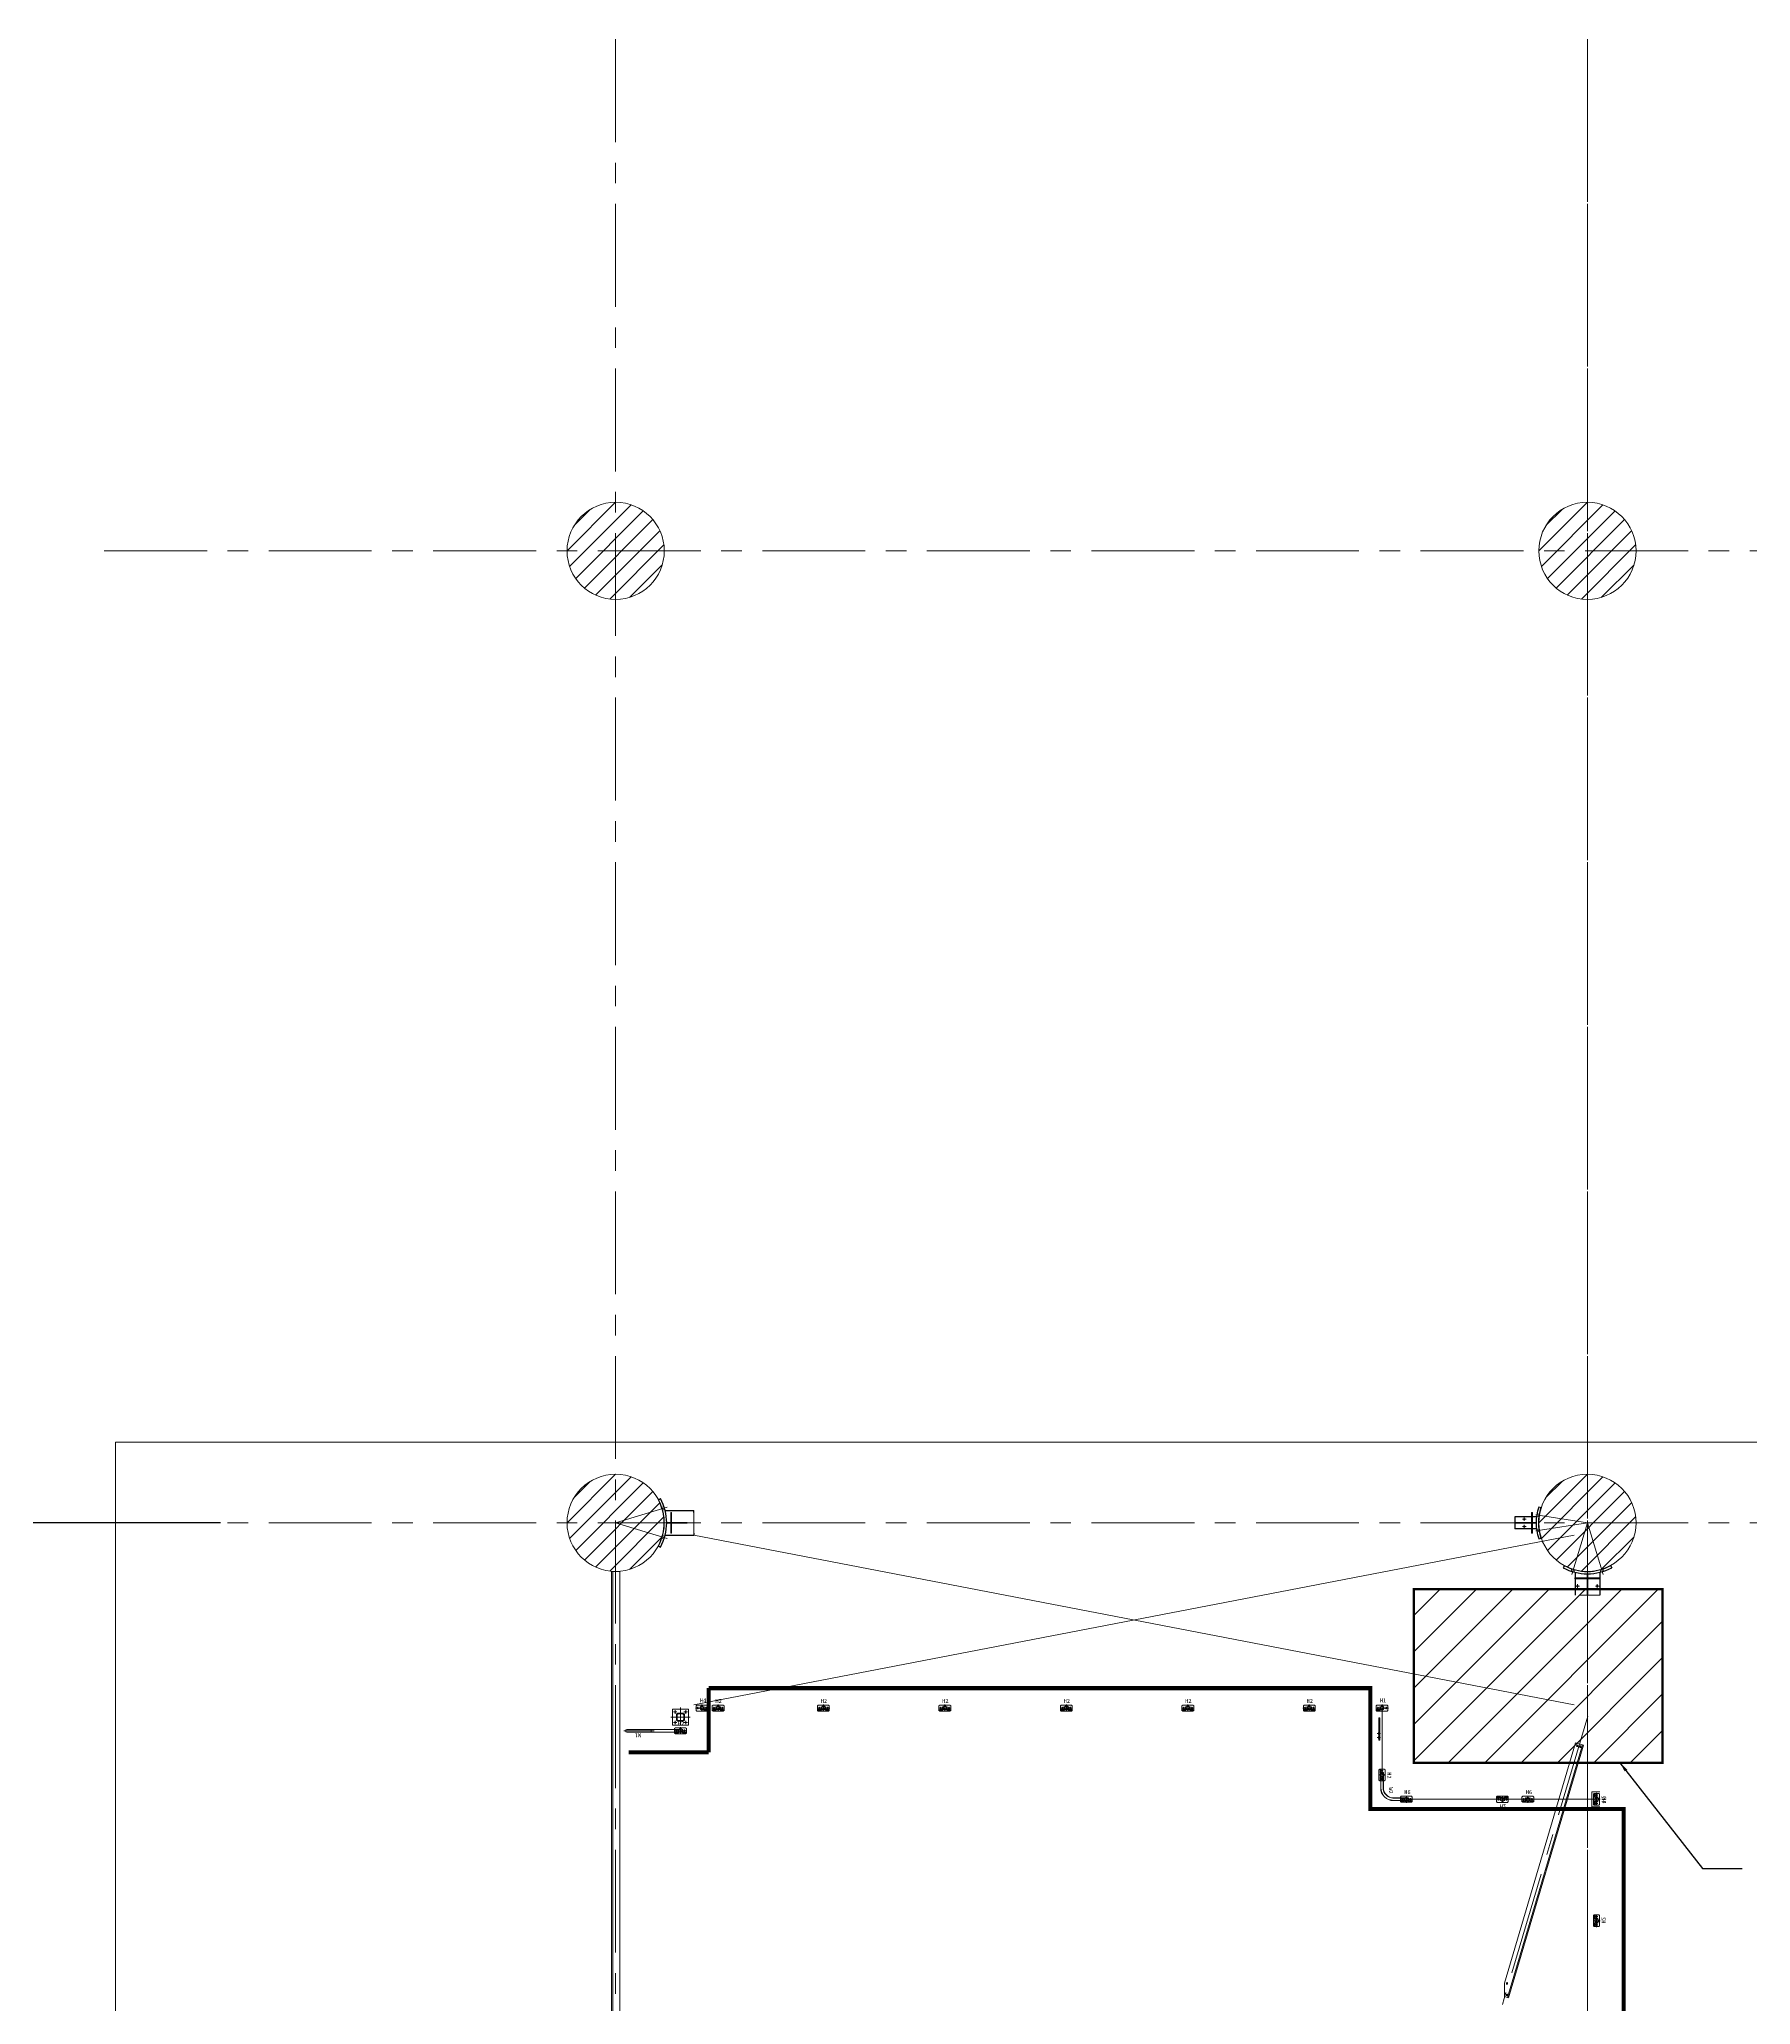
# Model space of a CAD drawing. Header units: millimetres. Extents: x -16602 to 168350, y -134254 to 50573.
# Drawn here: x 115918 to 137052, y 10113 to 34378 of the extents above; entities that cross this region are included whole.
import ezdxf

# ---------------------------------------------------------------- set-up
doc = ezdxf.new("R2010")
doc.units = ezdxf.units.MM
doc.header["$LTSCALE"] = 40
for name, pattern in [('CENTER', [50.8, 31.75, -6.35, 6.35, -6.35]), ('CENTER2', [28.575, 19.05, -3.175, 3.175, -3.175]), ('HIDDEN', [9.525, 6.35, -3.175]), ('HIDDEN2', [4.7625, 3.175, -1.5875])]:
    doc.linetypes.add(name, pattern=pattern)
doc.layers.get('0').update_dxf_attribs({"linetype": 'CONTINUOUS', "lineweight": 13})
doc.layers.get('Defpoints').update_dxf_attribs({"linetype": 'CONTINUOUS', "lineweight": 13})
for name, color, linetype, lineweight in [('01-CEN', 1, 'CENTER', 13), ('02-DIM', 2, 'CONTINUOUS', 13), ('04-HID', 3, 'HIDDEN', 13), ('06\\M+5B4D6\\M+5CFDF', 7, 'CONTINUOUS', 30), ('Handrail', 6, 'CONTINUOUS', 13)]:
    doc.layers.add(name, color=color, linetype=linetype, lineweight=lineweight)
doc.layers.get('02-DIM').off()
doc.styles.add('ROMANS', font='ROMANS.SHX', dxfattribs={"width": 0.75})
doc.styles.add('T', font='SimSun.ttf', dxfattribs={"height": 100})
doc.dimstyles.new('1TO80', dxfattribs={"dimscale": 80, "dimtxt": 2.5, "dimasz": 1.5, "dimexe": 1, "dimexo": 1.5, "dimgap": 1, "dimtad": 1, "dimdec": 0, "dimrnd": 0.5, "dimdsep": 46, "dimtxsty": 'ROMANS', "dimblk1": 'OBLIQUE', "dimblk2": 'OBLIQUE', "dimsah": 1, "dimcen": 0.09, "dimadec": 0, "dimazin": 0, "dimtfac": 0.6, "dimtdec": 0, "dimtmove": 0, "dimatfit": 2, "dimfxl": 0, "dimtolj": 1, "dimarcsym": 0})
doc.dimstyles.new('1TO80$7', dxfattribs={"dimscale": 80, "dimtxt": 2.5, "dimasz": 1.5, "dimexe": 1, "dimexo": 1.5, "dimgap": 1, "dimtad": 0, "dimdec": 0, "dimrnd": 0.5, "dimdsep": 46, "dimtxsty": 'ROMANS', "dimblk1": 'OBLIQUE', "dimblk2": 'OBLIQUE', "dimsah": 1, "dimcen": 0.09, "dimadec": 0, "dimazin": 0, "dimtfac": 0.6, "dimtdec": 0, "dimtmove": 0, "dimatfit": 2, "dimfxl": 0, "dimtolj": 1, "dimarcsym": 0})

# ---------------------------------------------------------------- blocks, each defined once
blk = doc.blocks.new('BD')
at = {"color": 7, "linetype": 'Continuous'}
blk.add_line((680, 128), (680, -128), dxfattribs=at)
at = {"layer": '01-CEN'}
for q in [(636, 194), (636, -194)]:
    blk.add_line((0, 0), q, dxfattribs=at)
at = {"layer": '04-HID'}
for p, q in [((569, 192), (597, 200)), ((579, 158), (608, 167)), ((630, 5), (965, 5)), ((965, 128), (965, -128)), ((569, -192), (597, -200)), ((579, -158), (608, -167)), ((630, -5), (965, -5))]:
    blk.add_line(p, q, dxfattribs=at)
for points in [[(680, 5), (690, 5), (690, 128), (680, 128)], [(680, -5), (690, -5), (690, -128), (680, -128)]]:
    blk.add_lwpolyline(points, close=True, dxfattribs=at)
at = {"layer": '06\\M+5B4D6\\M+5CFDF'}
for p, q in [((528, 285), (554, 300)), ((611, 152), (965, 152)), ((965, 128), (965, 152)), ((611, -152), (965, -152)), ((965, -128), (965, -152)), ((528, -285), (554, -300))]:
    blk.add_line(p, q, dxfattribs=at)
for radius in [600, 630]:
    blk.add_arc((0, 0), radius, 331.5908, 28.4092, dxfattribs=at)
blk = doc.blocks.new('\\M+5B3A4\\M+5BFD7A')
at = {"layer": '01-CEN'}
for p, q in [((22.5, 0), (-22.5, 0)), ((0, -22.5), (0, 22.5))]:
    blk.add_line(p, q, dxfattribs=at)
at = {"layer": '04-HID'}
for p, q in [((5, 5), (-5, 5)), ((5, -5), (-5, -5))]:
    blk.add_line(p, q, dxfattribs=at)
at = {"layer": '04-HID', "ltscale": 30}
blk.add_circle((0, 0), 5, dxfattribs=at)
for centre, start, end in [((-5, 0), 90, 270), ((5, 0), 270, 90)]:
    blk.add_arc(centre, 5, start, end, dxfattribs=at)
blk = doc.blocks.new('AC1')
at = {"color": 7, "linetype": 'Continuous'}
blk.add_line((680, 128), (680, -128), dxfattribs=at)
at = {"layer": '01-CEN'}
for p, q in [((578, 90), (0, 0)), ((578, -90), (0, 0)), ((578, 90), (637, 99)), ((578, -90), (637, -99))]:
    blk.add_line(p, q, dxfattribs=at)
at = {"layer": '04-HID'}
for p, q in [((590, 107), (620, 112)), ((595, 77), (625, 81)), ((630, 3), (895, 3)), ((590, -107), (620, -112)), ((595, -77), (625, -81)), ((630, -3), (895, -3))]:
    blk.add_line(p, q, dxfattribs=at)
for points in [[(680, 5), (690, 5), (690, 128), (680, 128)], [(680, -5), (690, -5), (690, -128), (680, -128)]]:
    blk.add_lwpolyline(points, close=True, dxfattribs=at)
at = {"layer": '06\\M+5B4D6\\M+5CFDF'}
for p, q in [((598, 199), (569, 189)), ((625, 76), (895, 76)), ((895, 76), (895, -76)), ((598, -199), (569, -189)), ((625, -76), (895, -76))]:
    blk.add_line(p, q, dxfattribs=at)
for radius in [600, 630]:
    blk.add_arc((0, 0), radius, 341.6176, 18.3824, dxfattribs=at)
at = {"layer": '02-DIM', "xscale": -1, "rotation": 180}
for p in [(780, 46), (780, -46)]:
    blk.add_blockref('\\M+5B3A4\\M+5BFD7A', p, dxfattribs=at)
blk = doc.blocks.new('BE')
at = {"color": 7, "linetype": 'Continuous'}
blk.add_line((680, 155), (680, -155), dxfattribs=at)
at = {"layer": '01-CEN'}
for q in [(636, 194), (636, -194)]:
    blk.add_line((0, 0), q, dxfattribs=at)
at = {"layer": '04-HID'}
for p, q in [((569, 192), (597, 200)), ((579, 158), (608, 167)), ((630, 5), (895, 5)), ((895, 152), (895, -152)), ((569, -192), (597, -200)), ((579, -158), (608, -167)), ((630, -5), (895, -5))]:
    blk.add_line(p, q, dxfattribs=at)
for points in [[(680, 8), (690, 8), (690, 155), (680, 155)], [(680, -8), (690, -8), (690, -155), (680, -155)]]:
    blk.add_lwpolyline(points, close=True, dxfattribs=at)
at = {"layer": '06\\M+5B4D6\\M+5CFDF'}
for p, q in [((528, 285), (554, 300)), ((611, 152), (895, 152)), ((611, -152), (895, -152)), ((528, -285), (554, -300))]:
    blk.add_line(p, q, dxfattribs=at)
for radius in [600, 630]:
    blk.add_arc((0, 0), radius, 331.5908, 28.4092, dxfattribs=at)
at = {"layer": '02-DIM'}
blk.add_blockref('\\M+5B3A4\\M+5BFD7A', (780, 122), dxfattribs=at)
at = {"layer": '02-DIM', "xscale": -1, "rotation": 180}
blk.add_blockref('\\M+5B3A4\\M+5BFD7A', (780, -122), dxfattribs=at)
blk = doc.blocks.new('100x100x10-shs-27.9')
for points in [[(-30, 50), (30, 50, -0.4142136), (50, 30), (50, -30, -0.4142136), (30, -50), (-30, -50, -0.4142136), (-50, -30), (-50, 30, -0.4142136)], [(-30, 40), (30, 40, -0.4142136), (40, 30), (40, -30, -0.4142136), (30, -40), (-30, -40, -0.4142136), (-40, -30), (-40, 30, -0.4142136)]]:
    blk.add_lwpolyline(points, format="xyb", close=True)
at = {"layer": '01-CEN'}
for p, q in [((62.5, 0), (-62.5, 0)), ((0, -62.5), (0, 62.5))]:
    blk.add_line(p, q, dxfattribs=at)
blk = doc.blocks.new('040x05a')
for p, q in [((0, 40), (0, 0)), ((2.6, 40), (0, 40)), ((0, 0), (40, 0)), ((5, 11), (5, 37.6)), ((37.6, 5), (11, 5)), ((40, 0), (40, 2.6))]:
    blk.add_line(p, q)
for centre, radius, start, end in [((2.6, 37.6), 2.4, 0, 90), ((11, 11), 6, 180, 270), ((37.6, 2.6), 2.4, 0, 90)]:
    blk.add_arc(centre, radius, start, end)
blk = doc.blocks.new('H2')
at = {"linetype": 'CENTER2'}
for p, q in [((-78, 0), (78, 0)), ((0, -42), (0, 43))]:
    blk.add_line(p, q, dxfattribs=at)
for p, q in [((-73, 28), (-63, 38)), ((-73, 28), (-73, -28)), ((-37, 0), (-65, 0)), ((63, 38), (-63, 38)), ((-51, 14), (-51, -14)), ((37, 0), (65, 0)), ((51, 14), (51, -14)), ((63, 38), (73, 28)), ((73, -28), (73, 28)), ((-63, -38), (-73, -28)), ((-63, -38), (63, -38)), ((-56, -19), (-56, -24)), ((-49, -14), (-49, -29)), ((-42, -19), (-42, -24)), ((42, -19), (42, -24)), ((49, -14), (49, -29)), ((56, -19), (56, -24)), ((73, -28), (63, -38))]:
    blk.add_line(p, q)
for centre, radius in [((-51, 0), 9), ((0, 0), 24.1), ((0, 0), 20.1), ((51, 0), 9)]:
    blk.add_circle(centre, radius)
at = {"extrusion": (0, 0, -1), "zscale": -1}
blk.add_blockref('040x05a', (24, -24), dxfattribs=at)
blk.add_blockref('040x05a', (24, -24))
at = {"ltscale": 30, "style": 'T'}
blk.add_text('H2', height=50, dxfattribs=at).set_placement((-33, 64))
blk = doc.blocks.new('H4')
at = {"linetype": 'CENTER2'}
for p, q in [((78, 0), (-78, 0)), ((0, -42), (0, 43))]:
    blk.add_line(p, q, dxfattribs=at)
for p, q in [((-63, 38), (-73, 28)), ((-73, -28), (-73, 28)), ((-37, 0), (-65, 0)), ((-63, 38), (63, 38)), ((-51, 14), (-51, -14)), ((37, 0), (65, 0)), ((51, 14), (51, -14)), ((73, 28), (63, 38)), ((73, 28), (73, -28)), ((-73, -28), (-63, -38)), ((63, -38), (-63, -38)), ((42, -19), (42, -24)), ((49, -14), (49, -29)), ((56, -19), (56, -24)), ((63, -38), (73, -28))]:
    blk.add_line(p, q)
for centre, radius in [((-51, 0), 9), ((0, 0), 24.1), ((0, 0), 20.1), ((51, 0), 9)]:
    blk.add_circle(centre, radius)
blk.add_blockref('040x05a', (24, -24))
at = {"ltscale": 30, "style": 'T'}
blk.add_text('H4', height=50, dxfattribs=at).set_placement((-24, 70))
blk = doc.blocks.new('SB10 TO SB14a')
at = {"layer": '01-CEN', "ltscale": 30}
for p, q in [((24.55, -35), (-14.55, -35)), ((24.55, -85), (-14.55, -85))]:
    blk.add_line(p, q, dxfattribs=at)
at = {"layer": '04-HID', "ltscale": 30}
for p, q in [((4.55, -26), (-4.55, -26)), ((-4.55, -44), (4.55, -44)), ((4.55, -76), (-4.55, -76)), ((-4.55, -94), (4.55, -94)), ((14.55, -24), (4.55, -24)), ((14.55, -46), (4.55, -46)), ((14.55, -74), (4.55, -74)), ((14.55, -96), (4.55, -96))]:
    blk.add_line(p, q, dxfattribs=at)
blk.add_lwpolyline([(4.55, 157.45), (14.55, 157.45), (14.55, -120), (4.55, -120)], close=True, dxfattribs=at)
blk = doc.blocks.new('H1')
at = {"linetype": 'CENTER2'}
for p, q in [((-78, 0), (78, 0)), ((0, -42), (0, 43))]:
    blk.add_line(p, q, dxfattribs=at)
for p, q in [((-73, 28), (-63, 38)), ((-73, 28), (-73, -28)), ((-37, 0), (-65, 0)), ((63, 38), (-63, 38)), ((-51, 14), (-51, -14)), ((37, 0), (65, 0)), ((51, 14), (51, -14)), ((63, 38), (73, 28)), ((73, -28), (73, 28)), ((-63, -38), (-73, -28)), ((-63, -38), (63, -38)), ((-56, -19), (-56, -24)), ((-49, -14), (-49, -29)), ((-42, -19), (-42, -24)), ((73, -28), (63, -38))]:
    blk.add_line(p, q)
for centre, radius in [((-51, 0), 9), ((0, 0), 24.1), ((0, 0), 20.1), ((51, 0), 9)]:
    blk.add_circle(centre, radius)
at = {"extrusion": (0, 0, -1), "zscale": -1}
blk.add_blockref('040x05a', (24, -24), dxfattribs=at)
at = {"ltscale": 30, "style": 'T'}
blk.add_text('H1', height=50, dxfattribs=at).set_placement((-27, 70))
blk = doc.blocks.new('W2')
for p, q in [((-17, 0), (17, 0)), ((-17, -160), (-17, 0)), ((17, -160), (17, 0)), ((-300, -283), (-300, -317)), ((-140, -283), (-300, -283)), ((-140, -317), (-300, -317))]:
    blk.add_line(p, q)
at = {"linetype": 'HIDDEN2'}
for p, q in [((-14, -160), (-14, 0)), ((14, -160), (14, 0)), ((-140, -286), (-300, -286)), ((-140, -314), (-300, -314))]:
    blk.add_line(p, q, dxfattribs=at)
for radius in [154, 126]:
    blk.add_arc((-140, -160), radius, 270, 0, dxfattribs=at)
for radius in [157, 123]:
    blk.add_arc((-140, -160), radius, 270, 0)
at = {"style": 'T'}
blk.add_text('W2', height=50, dxfattribs=at).set_placement((-147, -216))
blk = doc.blocks.new('_OBLIQUE')
at = {"color": 0, "linetype": 'ByBlock'}
blk.add_line((-0.5, -0.5), (0.5, 0.5), dxfattribs=at)
blk = doc.blocks.new('*D616')
at = {"color": 0, "lineweight": -2}
for p, q in [((118156, 16062), (93890, 16062)), ((93970, 16062), (93970, -115938)), ((118156, -115938), (93890, -115938))]:
    blk.add_line(p, q, dxfattribs=at)
at = {"layer": 'Defpoints', "color": 0}
for p in [(118276, 16062), (93970, -115938), (118276, -115938)]:
    blk.add_point(p, dxfattribs=at)
at = {"color": 0, "lineweight": -2, "xscale": 120, "yscale": 120, "zscale": 120}
for p, rotation in [((93970, 16062), 90), ((93970, -115938), 270)]:
    blk.add_blockref('_OBLIQUE', p, dxfattribs=dict(at, rotation=rotation))
at = {"color": 0, "insert": (93790, -49938), "char_height": 200, "attachment_point": 5, "rotation": 90, "style": 'ROMANS'}
blk.add_mtext('\\A1;132000', dxfattribs=at)
blk = doc.blocks.new('A$C2DE92BC2')
at = {"layer": 'Handrail'}
for p, q in [((-17, 0), (17, 0)), ((-17, -300), (-17, 0)), ((17, -300), (17, 0))]:
    blk.add_line(p, q, dxfattribs=at)
at = {"layer": 'Handrail', "linetype": 'CENTER2'}
blk.add_line((0, -334), (0, 40), dxfattribs=at)
at = {"layer": 'Handrail', "ltscale": 30}
blk.add_arc((0, -300), 16.8, 180, 0, dxfattribs=at)
at = {"layer": 'Handrail', "style": 'T'}
blk.add_text('W1', height=50, rotation=270, dxfattribs=at).set_placement((32, -123))

msp = doc.modelspace()

# ---------------------------------------------------------------- hatches: boundary and pattern name
h = msp.add_hatch()
h.set_pattern_fill('ANSI31', color=256, scale=50, style=0)
h.set_pattern_definition([(45, (19853.43, 26957.51), (-112.2532, 112.2532), [])])
edge = h.paths.add_edge_path()
edge.add_arc((123035.6, 28062), 600, 0, 360)
h = msp.add_hatch()
h.set_pattern_fill('ANSI31', color=256, scale=50, style=0)
h.set_pattern_definition([(45, (31853.43, 26957.51), (-112.2532, 112.2532), [])])
edge = h.paths.add_edge_path()
edge.add_arc((135035.6, 28062), 600, 0, 360)
h = msp.add_hatch()
h.set_pattern_fill('ANSI31', color=256, scale=50, style=0)
h.set_pattern_definition([(45, (19853.43, 14957.51), (-112.2532, 112.2532), [])])
edge = h.paths.add_edge_path()
edge.add_arc((123035.6, 16062), 600, 0, 360)
h = msp.add_hatch()
h.set_pattern_fill('ANSI31', color=256, scale=50, style=0)
h.set_pattern_definition([(45, (31853.43, 14957.51), (-112.2532, 112.2532), [])])
edge = h.paths.add_edge_path()
edge.add_arc((135035.6, 16062), 600, 0, 360)
h = msp.add_hatch()
h.set_pattern_fill('ANSI31', color=256, scale=100, style=0)
h.set_pattern_definition([(45, (-3708.7, 5e-11), (-224.5064, 224.5064), [])])
h.paths.add_polyline_path([(132892.6, 15242), (132892.6, 13099), (135963.6, 13099), (135963.6, 15242)])

# ---------------------------------------------------------------- linework, layer by layer
for p, q in [((132499.7, 13732.3), (132499.7, 12949.2)), ((132726.7, 12676.7), (132736.7, 12686.7)), ((132726.7, 12676.7), (132726.7, 12621.7)), ((132736.7, 12611.7), (132726.7, 12621.7)), ((132762.7, 12649.2), (132734.7, 12649.2)), ((132862.7, 12686.7), (132736.7, 12686.7)), ((132743.6, 12630), (132743.6, 12625)), ((132748.7, 12663.2), (132748.7, 12635.2)), ((132750.6, 12635), (132750.6, 12620)), ((132757.6, 12630), (132757.6, 12625)), ((132836.7, 12649.2), (132864.7, 12649.2)), ((132841.9, 12630), (132841.9, 12625)), ((132848.9, 12635), (132848.9, 12620)), ((132850.7, 12663.2), (132850.7, 12635.2)), ((132855.9, 12630), (132855.9, 12625)), ((132862.7, 12686.7), (132872.7, 12676.7)), ((132872.7, 12621.7), (132862.7, 12611.7)), ((132872.7, 12621.7), (132872.7, 12676.7)), ((132877.7, 12649.2), (135110.9, 12649.2)), ((134226.7, 12676.7), (134236.7, 12686.7)), ((134226.7, 12676.7), (134226.7, 12621.7)), ((134236.7, 12611.7), (134226.7, 12621.7)), ((134262.7, 12649.2), (134234.7, 12649.2)), ((134362.7, 12686.7), (134236.7, 12686.7)), ((134243.6, 12630), (134243.6, 12625)), ((134248.7, 12663.2), (134248.7, 12635.2)), ((134250.6, 12635), (134250.6, 12620)), ((134257.6, 12630), (134257.6, 12625)), ((134336.7, 12649.2), (134364.7, 12649.2)), ((134341.9, 12630), (134341.9, 12625)), ((134348.9, 12635), (134348.9, 12620)), ((134350.7, 12663.2), (134350.7, 12635.2)), ((134355.9, 12630), (134355.9, 12625)), ((134362.7, 12686.7), (134372.7, 12676.7)), ((134372.7, 12621.7), (134362.7, 12611.7)), ((134372.7, 12621.7), (134372.7, 12676.7)), ((132736.7, 12611.7), (132862.7, 12611.7)), ((134236.7, 12611.7), (134362.7, 12611.7))]:
    msp.add_line(p, q)
at = {"linetype": 'CENTER2'}
for p, q in [((132721.7, 12649.2), (132877.7, 12649.2)), ((132799.7, 12606.7), (132799.7, 12691.7)), ((134221.7, 12649.2), (134377.7, 12649.2)), ((134299.7, 12606.7), (134299.7, 12691.7))]:
    msp.add_line(p, q, dxfattribs=at)
at = {"color": 5}
for p, q in [((135090.9, 12742.2), (135190.9, 12742.2)), ((135090.9, 12556.2), (135090.9, 12742.2)), ((135190.9, 12556.2), (135090.9, 12556.2))]:
    msp.add_line(p, q, dxfattribs=at)
for points in [[(123085.6, 4662), (123085.6, 15462), (122985.6, 15462), (122985.6, 4662)], [(123935.6, 13562), (123935.6, 13762), (123735.6, 13762), (123735.6, 13562)], [(134986, 13318), (134890.1, 13346.3), (134012.2, 10379.8), (134012.2, 10212.1), (134062.5, 10197.2)]]:
    msp.add_lwpolyline(points, close=True)
for points in [[(122998.6, 4662), (122998.6, 4722), (122998.6, 15402), (122998.6, 15462)], [(134973.5, 13321.6), (134050, 10200.9)]]:
    msp.add_lwpolyline(points)
for points in [[(134904.5, 13313.9), (134902.8, 13308.2, 1), (134916.2, 13304.2), (134917.9, 13309.9, 1), (134904.5, 13313.9)], [(134942.8, 13302.6), (134941.1, 13296.8, 1), (134954.5, 13292.8), (134956.2, 13298.6, 1), (134942.8, 13302.6)], [(134034.7, 10374.6), (134036.4, 10380.4, -1), (134049.8, 10376.4), (134048.1, 10370.6, -1), (134034.7, 10374.6)], [(134034.7, 10233.6), (134036.4, 10239.4, -1), (134049.8, 10235.4), (134048.1, 10229.7, -1), (134034.7, 10233.6)]]:
    msp.add_lwpolyline(points, format="xyb")
at = {"color": 9}
for centre in [(123035.6, 28062), (135035.6, 28062), (123035.6, 16062), (135035.6, 16062), (135035.6, 16062)]:
    msp.add_circle(centre, 600, dxfattribs=at)
for centre, radius in [((123770.6, 13727), 5), ((123770.6, 13597), 5), ((123900.6, 13727), 5), ((123900.6, 13597), 5), ((134910.3, 13309), 7.5), ((134948.7, 13297.7), 7.5), ((132748.7, 12649.2), 9), ((132799.7, 12649.2), 24.1), ((132799.7, 12649.2), 20.1), ((132850.7, 12649.2), 9), ((134248.7, 12649.2), 9), ((134299.7, 12649.2), 24.1), ((134299.7, 12649.2), 20.1), ((134350.7, 12649.2), 9), ((134042.2, 10375.5), 7.5), ((134042.2, 10234.5), 7.5)]:
    msp.add_circle(centre, radius)
for centre, start, end in [((123770.6, 13729), 0, 180), ((123770.6, 13725), 180, 0), ((123770.6, 13599), 0, 180), ((123770.6, 13595), 180, 0), ((123900.6, 13729), 0, 180), ((123900.6, 13725), 180, 0), ((123900.6, 13599), 0, 180), ((123900.6, 13595), 180, 0)]:
    msp.add_arc(centre, 5, start, end)
at = {"layer": '01-CEN'}
for p, q in [((123035.6, 34377.6), (123035.6, -134253.7)), ((135035.6, 34377.6), (135035.6, -134253.7)), ((135035.6, -134253.7), (135035.6, 34377.6)), ((116720, 28062), (153351.3, 28062)), ((116720, 16062), (153351.3, 16062)), ((123715.6, 13662), (123955.6, 13662)), ((123749.1, 13727), (123792.1, 13727)), ((123749.1, 13597), (123792.1, 13597)), ((123765.6, 13725), (123765.6, 13729)), ((123765.6, 13595), (123765.6, 13599)), ((123770.6, 13705.5), (123770.6, 13748.5)), ((123770.6, 13618.5), (123770.6, 13575.5)), ((123775.6, 13725), (123775.6, 13729)), ((123775.6, 13595), (123775.6, 13599)), ((123835.6, 13782), (123835.6, 13562)), ((123922.1, 13727), (123879.1, 13727)), ((123922.1, 13597), (123879.1, 13597)), ((123895.6, 13725), (123895.6, 13729)), ((123895.6, 13595), (123895.6, 13599)), ((123900.6, 13705.5), (123900.6, 13748.5)), ((123900.6, 13618.5), (123900.6, 13575.5)), ((123905.6, 13725), (123905.6, 13729)), ((123905.6, 13595), (123905.6, 13599)), ((135039.2, 13674), (133985.6, 10113.7)), ((134921.3, 13305.8), (134899.3, 13312.3)), ((134906.3, 13295.6), (134914.3, 13322.5)), ((134959.7, 13294.4), (134937.6, 13301)), ((134944.7, 13284.3), (134952.6, 13311.1)), ((134053.2, 10372.2), (134031.2, 10378.8)), ((134053.2, 10231.3), (134031.2, 10237.8)), ((134046.2, 10388.9), (134038.2, 10362.1)), ((134046.2, 10247.9), (134038.2, 10221.1))]:
    msp.add_line(p, q, dxfattribs=at)
at = {"layer": '01-CEN', "ltscale": 30}
for p, q in [((134870.3, 13817), (124000.9, 15910)), ((134870.3, 15910), (124000.9, 13817))]:
    msp.add_line(p, q, dxfattribs=at)
at = {"layer": '01-CEN', "color": 3, "linetype": 'ByBlock', "const_width": 30}
msp.add_lwpolyline([(135963.6, 13099), (132892.6, 13099), (132892.6, 15242), (135963.6, 15242), (135963.6, 13099)], dxfattribs=at)
msp.add_lwpolyline([(135963.6, 13099), (132892.6, 13099), (132892.6, 15242), (135963.6, 15242), (135963.6, 13099)], dxfattribs=at)
msp.add_lwpolyline([(135963.6, 13099), (132892.6, 13099), (132892.6, 15242), (135963.6, 15242), (135963.6, 13099)], dxfattribs=at)
msp.add_lwpolyline([(135963.6, 13099), (132892.6, 13099), (132892.6, 15242), (135963.6, 15242), (135963.6, 13099)], dxfattribs=at)
at = {"layer": 'Defpoints', "color": 5, "ltscale": 30}
msp.add_lwpolyline([(116860.9, -21735.7), (149593.8, -21735.7), (149593.8, 17059.6), (116860.9, 17059.6)], close=True, dxfattribs=at)
at = {"layer": 'Handrail', "const_width": 50}
for points in [[(124184.2, 14020.8), (132356.2, 14020.8), (132356.2, 12530.6), (135481.6, 12530.6), (135481.6, 6020.1), (124129.2, 6020.1), (124129.2, 4282.3)], [(124184.2, 14020.8), (124184.2, 13228.6)], [(123195.5, 13228.6), (124184.2, 13228.6)]]:
    msp.add_lwpolyline(points, dxfattribs=at)
at = {"layer": 'Handrail', "ltscale": 30}
msp.add_lwpolyline([(123472.4, 13511.2), (123835.6, 13511.2), (123835.6, 13477.7), (123472.4, 13477.7)], close=True, dxfattribs=at)

# ---------------------------------------------------------------- block references
for name, p in [('100x100x10-shs-27.9', (123835.6, 13662)), ('040x05a', (132823.9, 12625)), ('040x05a', (134323.9, 12625))]:
    msp.add_blockref(name, p)
at = {"rotation": 90}
msp.add_blockref('100x100x10-shs-27.9', (123835.6, 13662), dxfattribs=at)
at = {"extrusion": (0, 0, -1), "zscale": -1}
for p in [(-132775.6, 12625), (-134275.6, 12625)]:
    msp.add_blockref('040x05a', p, dxfattribs=at)
at = {"layer": '02-DIM'}
msp.add_blockref('BD', (123035.6, 16062), dxfattribs=at)
at = {"layer": '02-DIM', "xscale": -1}
msp.add_blockref('AC1', (135035.6, 16062), dxfattribs=at)
at = {"layer": '02-DIM', "rotation": 270}
msp.add_blockref('BE', (135035.6, 16062), dxfattribs=at)
at = {"layer": '02-DIM', "ltscale": 30, "rotation": 270}
msp.add_blockref('A$C2DE92BC2', (123472.4, 13494.5), dxfattribs=at)
at = {"layer": '04-HID'}
msp.add_blockref('SB10 TO SB14a', (132455.6, 13496.7), dxfattribs=at)
at = {"layer": 'Handrail'}
for name, p in [('H4', (124100.9, 13774.8)), ('H2', (124300.9, 13774.8)), ('H2', (125600.9, 13774.8)), ('H2', (125600.9, 13774.8)), ('H2', (127100.9, 13774.8)), ('H2', (127100.9, 13774.8)), ('H2', (128600.9, 13774.8)), ('H2', (128600.9, 13774.8)), ('H2', (130100.9, 13774.8)), ('H2', (130100.9, 13774.8)), ('H2', (131600.9, 13774.8)), ('H2', (131600.9, 13774.8)), ('H1', (132499.7, 13774.8)), ('H2', (123835.6, 13494.5))]:
    msp.add_blockref(name, p, dxfattribs=at)
at = {"layer": 'Handrail', "rotation": 270}
for name, p in [('H2', (132499.7, 12949.2)), ('W2', (132799.7, 12649.2)), ('H4', (135148.4, 12649.2)), ('H4', (135148.4, 12649.2))]:
    msp.add_blockref(name, p, dxfattribs=at)
at = {"layer": 'Handrail', "xscale": -1}
for p, rotation in [((133985.6, 12649.2), 180), ((135148.4, 12649.2), 270), ((135148.4, 11149.2), 270), ((135148.4, 11149.2), 270)]:
    msp.add_blockref('H2', p, dxfattribs=dict(at, rotation=rotation))

# ---------------------------------------------------------------- texts
at = {"ltscale": 30, "style": 'T'}
for p in [(132773.8, 12713), (134273.8, 12713)]:
    msp.add_text('H6', height=50, dxfattribs=at).set_placement(p)

# ---------------------------------------------------------------- dimensions: what is measured, and where the dimension line sits
dim = msp.add_linear_dim(base=(93970.2, -115938), p1=(118276.3, 16062), p2=(118276.3, -115938), angle=90, dimstyle='1TO80')
dim.commit()
dim.dimension.update_dxf_attribs({"geometry": '*D616', "text_midpoint": (93790.2, -49938)})

# ---------------------------------------------------------------- leaders
msp.add_leader([(135437.7, 13099), (136455.3, 11793.7), (136944.9, 11793.7)], dimstyle='1TO80$7', override={"dimgap": 1, "dimtad": 0})

doc.saveas('drawing.dxf')
